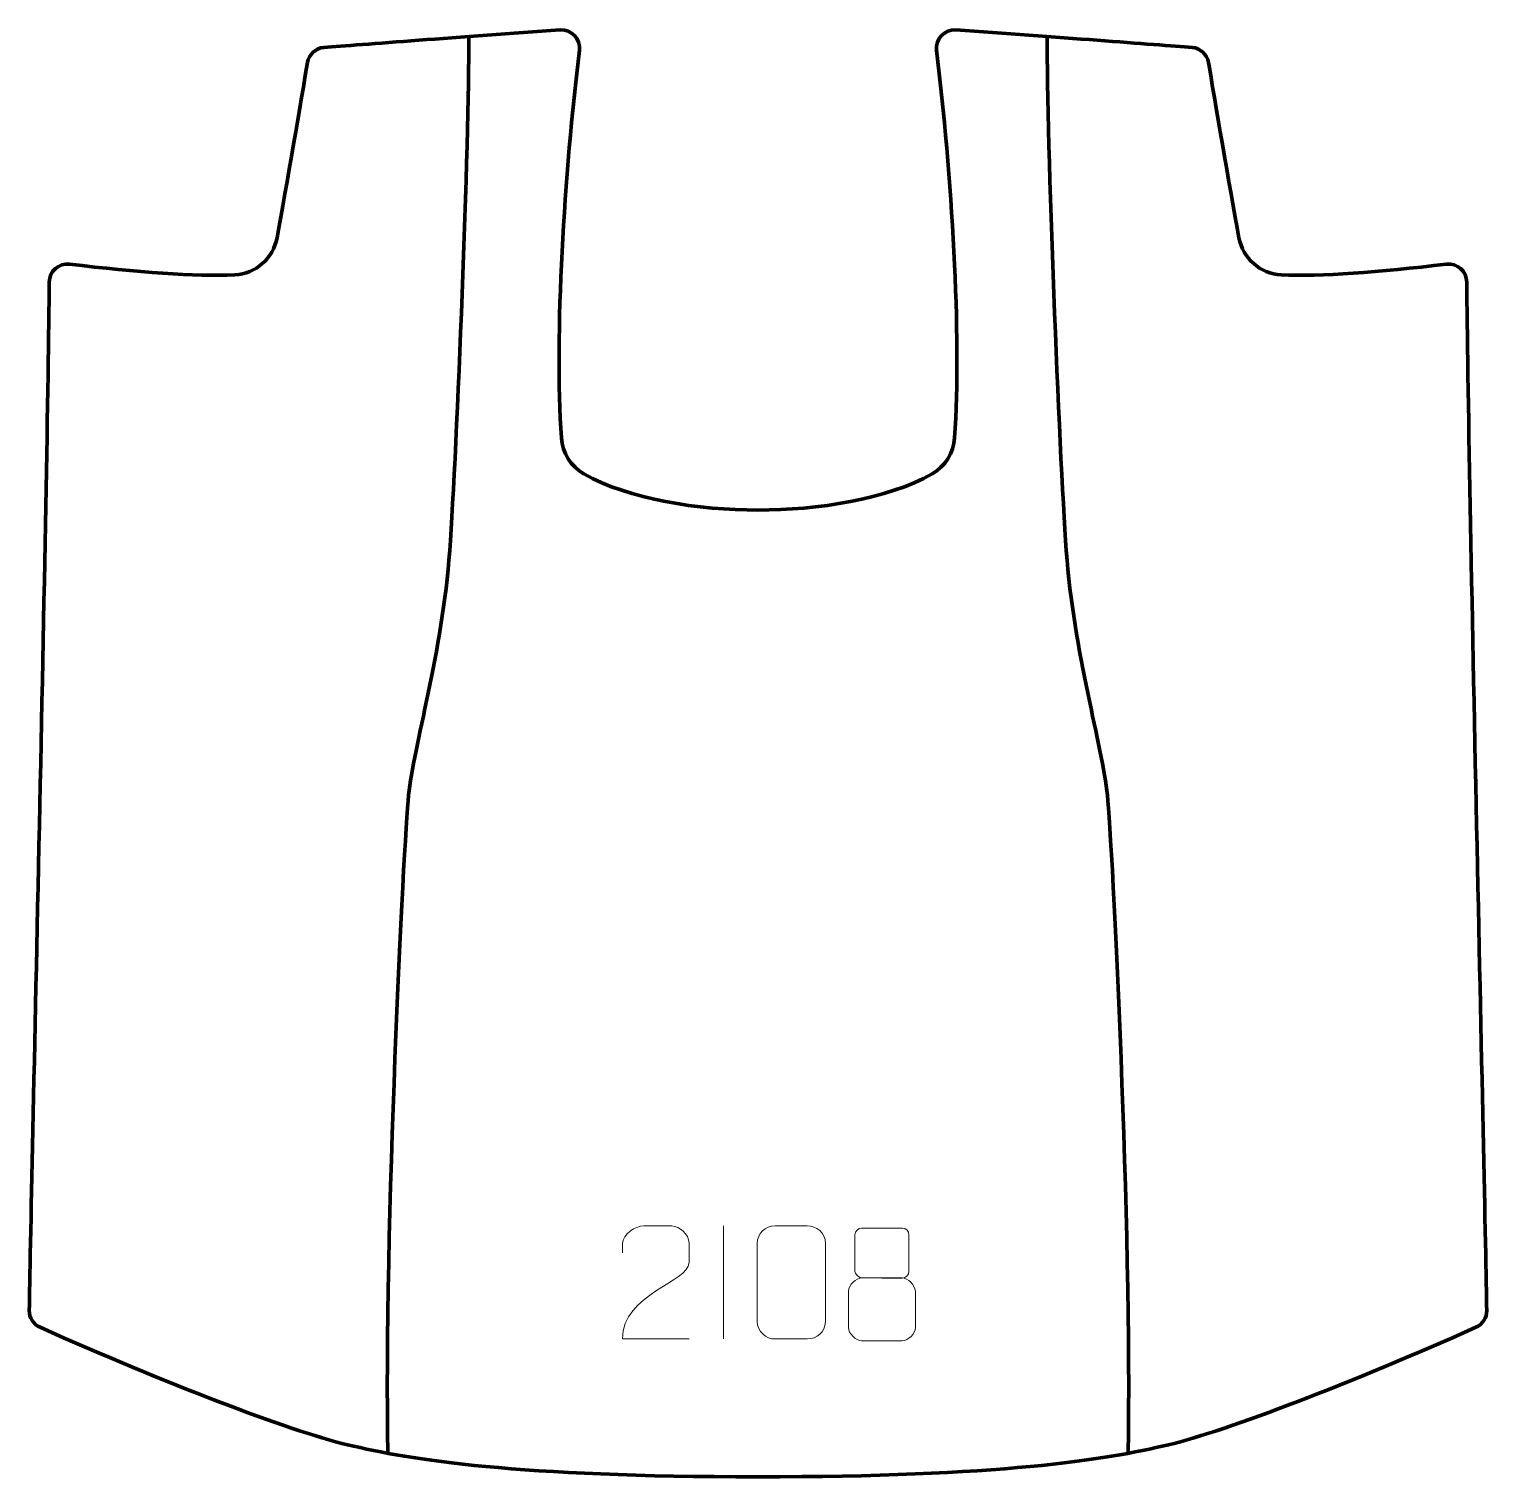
# Model space of a CAD drawing. Header units: millimetres. Extents: x -161 to 161, y -160 to 160.
import ezdxf

# ---------------------------------------------------------------- set-up
doc = ezdxf.new("R2010")
doc.units = ezdxf.units.MM
doc.header["$MEASUREMENT"] = 0
for name, color, linetype in [('layer 1', 7, 'Continuous'), ('layer 2', 7, 'Continuous'), ('layer 3', 7, 'Continuous')]:
    doc.layers.add(name, color=color, linetype=linetype)

msp = doc.modelspace()

# ---------------------------------------------------------------- linework, layer by layer
at = {"layer": 'layer 1', "color": 250, "lineweight": 9}
for points, knots in [([(-15.2424, -129.4952), (-20.1568, -129.4949), (-25.0712, -129.4949), (-29.9853, -129.4952), (-29.9853, -129.4952), (-29.9853, -119.5629), (-15.3343, -116.9217), (-15.2424, -112.6114), (-15.2424, -112.6114), (-15.2427, -111.1873), (-15.2427, -109.7636), (-15.2424, -108.3403), (-15.2424, -108.3403), (-15.2593, -106.2632), (-17.3821, -104.5384), (-19.0531, -104.5211), (-19.0531, -104.5211), (-21.1263, -104.5215), (-23.1992, -104.5215), (-25.2716, -104.5211), (-25.2716, -104.5211), (-27.0937, -104.5046), (-29.9184, -106.2967), (-29.9853, -108.3903), (-29.9853, -108.3903), (-29.9853, -108.3903), (-29.9853, -110.4451), (-29.9853, -110.4451)], [0, 0, 0, 0, 0.125, 0.125, 0.125, 0.125, 0.25, 0.25, 0.25, 0.25, 0.375, 0.375, 0.375, 0.375, 0.5, 0.5, 0.5, 0.5, 0.625, 0.625, 0.625, 0.625, 0.75, 0.75, 0.75, 0.75, 1, 1, 1, 1]), ([(3.8055, -104.5088), (6.1716, -104.5088), (8.5381, -104.5088), (10.9046, -104.5088), (10.9046, -104.5088), (12.8851, -104.4732), (14.9111, -105.9675), (14.9382, -108.4096), (14.9382, -108.4096), (14.9378, -114.167), (14.9378, -119.9248), (14.9382, -125.683), (14.9382, -125.683), (14.7961, -128.0106), (13.0897, -129.4929), (10.9046, -129.5037), (10.9046, -129.5037), (8.5322, -129.5033), (6.1598, -129.5033), (3.7878, -129.5037), (3.7878, -129.5037), (1.8293, -129.6093), (-0.1771, -127.7214), (-0.1657, -125.7004), (-0.1657, -125.7004), (-0.1653, -119.9198), (-0.1653, -114.1395), (-0.1657, -108.3597), (-0.1657, -108.3597), (-0.1614, -106.2177), (1.6157, -104.4952), (3.8055, -104.5088)], [0, 0, 0, 0, 0.11111111, 0.11111111, 0.11111111, 0.11111111, 0.22222222, 0.22222222, 0.22222222, 0.22222222, 0.33333333, 0.33333333, 0.33333333, 0.33333333, 0.44444444, 0.44444444, 0.44444444, 0.44444444, 0.55555556, 0.55555556, 0.55555556, 0.55555556, 0.66666667, 0.66666667, 0.66666667, 0.66666667, 0.77777778, 0.77777778, 0.77777778, 0.77777778, 1, 1, 1, 1]), ([(21.4383, -106.4426), (21.4383, -108.6556), (21.4383, -112.3379), (21.4383, -114.5512), (21.4383, -114.5512), (21.4533, -115.0586), (22.2607, -115.99), (22.9608, -115.9888), (22.9608, -115.9888), (25.9307, -115.9886), (28.9009, -116.0735), (31.8713, -116.0738), (31.8713, -116.0738), (32.6684, -116.0696), (33.3891, -115.2793), (33.3865, -114.5586), (33.3865, -114.5586), (33.3862, -112.3426), (33.3862, -108.6579), (33.3865, -106.4426), (33.3865, -106.4426), (33.368, -105.7318), (32.7566, -104.9714), (31.9227, -104.9788), (31.9227, -104.9788), (28.9056, -104.9791), (25.8887, -104.9791), (22.8721, -104.9788), (22.8721, -104.9788), (22.2457, -104.9712), (21.4216, -105.6822), (21.4383, -106.4426)], [0, 0, 0, 0, 0.11111111, 0.11111111, 0.11111111, 0.11111111, 0.22222222, 0.22222222, 0.22222222, 0.22222222, 0.33333333, 0.33333333, 0.33333333, 0.33333333, 0.44444444, 0.44444444, 0.44444444, 0.44444444, 0.55555556, 0.55555556, 0.55555556, 0.55555556, 0.66666667, 0.66666667, 0.66666667, 0.66666667, 0.77777778, 0.77777778, 0.77777778, 0.77777778, 1, 1, 1, 1]), ([(19.9795, -118.9608), (19.9795, -122.1316), (19.9795, -123.8337), (19.9795, -127.0051), (19.9795, -127.0051), (19.971, -128.227), (21.6689, -129.9197), (22.9215, -129.9282), (22.9215, -129.9282), (25.9046, -129.9279), (28.8879, -129.9279), (31.8713, -129.9282), (31.8713, -129.9282), (33.1946, -129.9165), (34.815, -128.2949), (34.8039, -126.9957), (34.8039, -126.9957), (34.8036, -123.8275), (34.8036, -122.1287), (34.8039, -118.9608), (34.8039, -118.9608), (34.7342, -117.5804), (33.1564, -116.0018), (31.851, -116.0079), (31.851, -116.0079), (28.8744, -116.0082), (25.8978, -116.0082), (22.9215, -116.0079), (22.9215, -116.0079), (21.842, -116.0015), (19.9957, -117.5804), (19.9795, -118.9608)], [0, 0, 0, 0, 0.11111111, 0.11111111, 0.11111111, 0.11111111, 0.22222222, 0.22222222, 0.22222222, 0.22222222, 0.33333333, 0.33333333, 0.33333333, 0.33333333, 0.44444444, 0.44444444, 0.44444444, 0.44444444, 0.55555556, 0.55555556, 0.55555556, 0.55555556, 0.66666667, 0.66666667, 0.66666667, 0.66666667, 0.77777778, 0.77777778, 0.77777778, 0.77777778, 1, 1, 1, 1])]:
    msp.add_open_spline(points, degree=3, knots=knots, dxfattribs=at)
msp.add_open_spline([(-7.6138, -104.521), (-7.6138, -104.521), (-7.6138, -129.4951), (-7.6138, -129.4951)], degree=3, dxfattribs=at)
at = {"layer": 'layer 2', "color": 230, "lineweight": 200}
msp.add_open_spline([(0, -159.9998), (53.3707, -159.9998), (76.8015, -156.2614), (90.7482, -152.9143), (90.7482, -152.9143), (104.3037, -149.6609), (130.9176, -139.2928), (158.78, -126.9322), (158.78, -126.9322), (160.2493, -126.2802), (161.1888, -124.8176), (161.1644, -123.2104), (161.1644, -123.2104), (160.7922, -98.925), (157.0447, 62.8003), (156.7494, 104.2432), (156.7494, 104.2432), (156.7325, 106.628), (154.6444, 108.4667), (152.2762, 108.188), (152.2762, 108.188), (137.3219, 106.4276), (124.4307, 105.3873), (115.7076, 105.8522), (115.7076, 105.8522), (111.0813, 106.0988), (107.2173, 109.4576), (106.3689, 114.012), (106.3689, 114.012), (104.2804, 125.2173), (100.9128, 145.1548), (99.6326, 152.7816), (99.6326, 152.7816), (99.3281, 154.5945), (97.8285, 155.9668), (95.9954, 156.1097), (95.9954, 156.1097), (87.9189, 156.7394), (65.4456, 158.4742), (43.743, 159.9902), (43.743, 159.9902), (41.2306, 160.1658), (39.1763, 158.0083), (39.484, 155.5085), (39.484, 155.5085), (42.8068, 128.5147), (45.0907, 92.3139), (43.4792, 69.7581), (43.4792, 69.7581), (43.2428, 66.4533), (41.3904, 63.4607), (38.5089, 61.8249), (38.5089, 61.8249), (28.5443, 56.1676), (13.1505, 53.8009), (0, 53.8009), (0, 53.8009), (-13.1505, 53.8009), (-28.5443, 56.1676), (-38.5089, 61.8249), (-38.5089, 61.8249), (-41.39, 63.4607), (-43.2428, 66.4533), (-43.4791, 69.7581), (-43.4791, 69.7581), (-45.0906, 92.3139), (-42.8068, 128.5147), (-39.4839, 155.5085), (-39.4839, 155.5085), (-39.1763, 158.0083), (-41.2305, 160.1658), (-43.743, 159.9902), (-43.743, 159.9902), (-65.4456, 158.4742), (-87.9189, 156.7394), (-95.9954, 156.1097), (-95.9954, 156.1097), (-97.8284, 155.9668), (-99.3281, 154.5945), (-99.6325, 152.7816), (-99.6325, 152.7816), (-100.9128, 145.1548), (-104.2804, 125.2173), (-106.3685, 114.012), (-106.3685, 114.012), (-107.2173, 109.4576), (-111.0812, 106.0988), (-115.7072, 105.8522), (-115.7072, 105.8522), (-124.4307, 105.3873), (-137.3219, 106.4276), (-152.2762, 108.188), (-152.2762, 108.188), (-154.6444, 108.4667), (-156.7325, 106.628), (-156.7494, 104.2432), (-156.7494, 104.2432), (-157.0447, 62.8003), (-160.7919, -98.925), (-161.1644, -123.2104), (-161.1644, -123.2104), (-161.1887, -124.8176), (-160.2493, -126.2802), (-158.78, -126.9322), (-158.78, -126.9322), (-130.9176, -139.2928), (-104.3037, -149.6609), (-90.7482, -152.9143), (-90.7482, -152.9143), (-76.8015, -156.2614), (-53.3707, -159.9998), (0, -159.9998)], degree=3, knots=[0, 0, 0, 0, 0.03448276, 0.03448276, 0.03448276, 0.03448276, 0.06896552, 0.06896552, 0.06896552, 0.06896552, 0.10344828, 0.10344828, 0.10344828, 0.10344828, 0.13793103, 0.13793103, 0.13793103, 0.13793103, 0.17241379, 0.17241379, 0.17241379, 0.17241379, 0.20689655, 0.20689655, 0.20689655, 0.20689655, 0.24137931, 0.24137931, 0.24137931, 0.24137931, 0.27586207, 0.27586207, 0.27586207, 0.27586207, 0.31034483, 0.31034483, 0.31034483, 0.31034483, 0.34482759, 0.34482759, 0.34482759, 0.34482759, 0.37931034, 0.37931034, 0.37931034, 0.37931034, 0.4137931, 0.4137931, 0.4137931, 0.4137931, 0.44827586, 0.44827586, 0.44827586, 0.44827586, 0.48275862, 0.48275862, 0.48275862, 0.48275862, 0.51724138, 0.51724138, 0.51724138, 0.51724138, 0.55172414, 0.55172414, 0.55172414, 0.55172414, 0.5862069, 0.5862069, 0.5862069, 0.5862069, 0.62068966, 0.62068966, 0.62068966, 0.62068966, 0.65517241, 0.65517241, 0.65517241, 0.65517241, 0.68965517, 0.68965517, 0.68965517, 0.68965517, 0.72413793, 0.72413793, 0.72413793, 0.72413793, 0.75862069, 0.75862069, 0.75862069, 0.75862069, 0.79310345, 0.79310345, 0.79310345, 0.79310345, 0.82758621, 0.82758621, 0.82758621, 0.82758621, 0.86206897, 0.86206897, 0.86206897, 0.86206897, 0.89655172, 0.89655172, 0.89655172, 0.89655172, 0.93103448, 0.93103448, 0.93103448, 0.93103448, 1, 1, 1, 1], dxfattribs=at)
at = {"layer": 'layer 3', "color": 142, "lineweight": 200}
for points in [[(-63.94, 158.5387), (-63.8892, 135.8908), (-66.5675, 67.3319), (-68.1744, 44.8364), (-68.1744, 44.8364), (-69.7809, 22.3404), (-76.2085, 1.4514), (-77.2796, -9.2608), (-77.2796, -9.2608), (-78.3509, -19.9733), (-82.7138, -105.3762), (-81.8713, -154.8003)], [(63.94, 158.5387), (63.8892, 135.8908), (66.5675, 67.3319), (68.1744, 44.8364), (68.1744, 44.8364), (69.781, 22.3404), (76.2086, 1.4514), (77.2796, -9.2608), (77.2796, -9.2608), (78.351, -19.9733), (82.7138, -105.3762), (81.8714, -154.8003)]]:
    msp.add_open_spline(points, degree=3, knots=[0, 0, 0, 0, 0.25, 0.25, 0.25, 0.25, 0.5, 0.5, 0.5, 0.5, 1, 1, 1, 1], dxfattribs=at)

doc.saveas('drawing.dxf')
